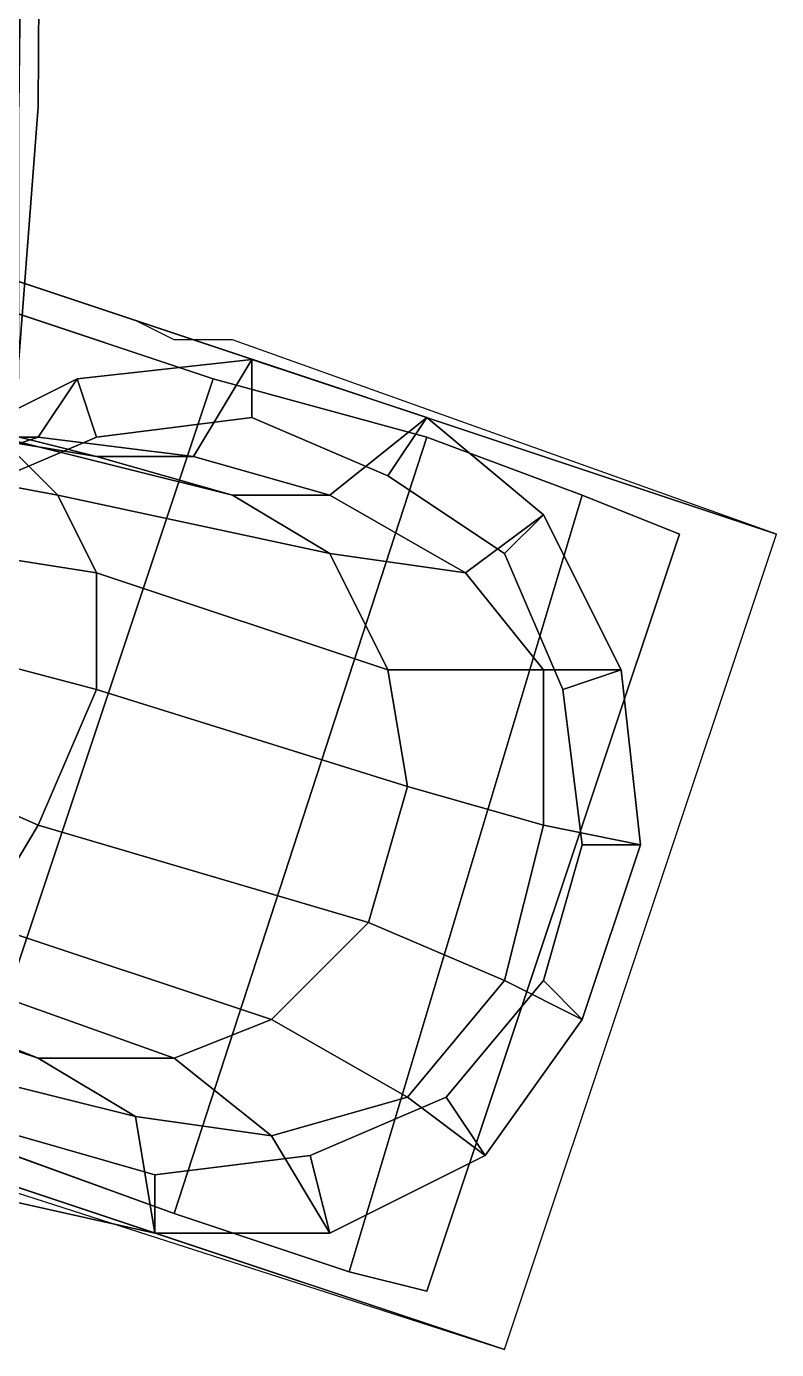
# Model space of a CAD drawing. Extents: x -12.9 to 12.8, y -13.3 to 11.1.
# Drawn here: x 11.546 to 12.753, y -4.769 to -2.64 of the extents above; entities that cross this region are included whole.
import ezdxf

# ---------------------------------------------------------------- set-up
doc = ezdxf.new("R2010")
doc.units = 0
doc.layers.add('SEAT', color=5, linetype='Continuous')

msp = doc.modelspace()

# ---------------------------------------------------------------- linework, layer by layer
at = {"layer": 'SEAT'}
for points, invisible_edges in [([(11.4089, -2.7382, 23.7761), (11.4714, 2.1681, 22.8073), (11.5651, 2.1368, 22.7448), (11.5026, -2.7382, 23.6823)], 10), ([(11.5651, 2.1368, 22.7448), (11.5026, -2.7382, 23.6823), (11.5651, -2.7694, 23.5886), (11.5964, 2.1368, 22.6511)], 10), ([(11.5964, 2.1368, 22.6511), (11.5651, -2.7694, 23.5886), (11.5339, -2.7694, 23.5261), (11.5964, 2.1056, 22.5573)], 10), ([(11.5964, 2.1056, 22.5573), (11.5339, -2.7694, 23.5261), (11.4401, -2.8007, 23.4011), (11.4714, 2.1056, 22.4636)], 10), ([(11.5026, -2.7382, 23.6823), (11.5026, -3.1444, 23.8073), (11.5339, -3.1757, 23.7136), (11.5651, -2.7694, 23.5886)], 10), ([(11.5651, -2.7694, 23.5886), (11.5339, -3.1757, 23.7136), (11.5339, -3.2069, 23.6511), (11.5339, -2.7694, 23.5261)], 10), ([(11.8776, -3.1444, 0.8568), (11.4401, -3.0194, 0.9506), (11.4401, -3.0194, 2.1381), (12.7526, -3.4569, 2.1381)], 1), ([(11.4401, -3.0194, 0.9506), (11.8776, -3.1444, 0.8568), (11.7839, -3.1444, 0.7943), (11.4714, -3.0194, 0.8568)], 5), ([(11.4714, -3.0194, 0.8568), (11.7839, -3.1444, 0.7943), (11.7214, -3.1132, 0.7631), (11.5339, -3.0507, 0.7943)], 5), ([(11.5339, -3.0507, 0.7943), (11.7214, -3.1132, 0.7631), (11.7214, -3.1132, 0.7631), (11.6276, -3.0819, 0.7631)], 1), ([(11.8464, -3.2069, 2.0131), (11.8464, -3.2069, 0.0131), (11.4714, -3.0819, 0.0131), (11.4714, -3.0819, 2.0131)], 5), ([(12.1901, -3.3007, 1.8568), (12.1901, -3.3007, 0.1693), (11.8464, -3.2069, 0.0131), (11.8464, -3.2069, 2.0131)], 5), ([(12.4401, -3.3944, 1.5756), (12.4401, -3.3944, 0.4506), (12.1901, -3.3007, 0.1693), (12.1901, -3.3007, 1.8568)], 5), ([(12.5964, -3.4569, 0.8256), (12.4401, -3.3944, 0.4506), (12.4401, -3.3944, 1.5756), (12.5964, -3.4569, 1.2006)], 2), ([(11.0026, -4.3319, 0.9506), (11.4401, -4.4882, 0.8568), (12.3151, -4.7694, 2.1381), (11.0026, -4.3319, 2.1381)], 1), ([(11.7839, -4.5507, 0.1693), (11.7839, -4.5507, 1.8568), (11.4401, -4.4257, 2.0131), (11.4401, -4.4257, 0.0131)], 5), ([(12.0651, -4.6444, 0.4506), (12.0651, -4.6444, 1.5756), (11.7839, -4.5507, 1.8568), (11.7839, -4.5507, 0.1693)], 5), ([(12.0651, -4.6444, 1.5756), (12.0651, -4.6444, 0.4506), (12.1901, -4.6757, 0.8256), (12.1901, -4.6757, 1.2006)], 1)]:
    msp.add_3dface(points, dxfattribs=dict(at, invisible_edges=invisible_edges))
for points in [[(11.0026, -4.3319, 2.1381), (12.3151, -4.7694, 2.1381), (12.7526, -3.4569, 2.1381), (11.4401, -3.0194, 2.1381)], [(11.8464, -3.2069, 0.0131), (11.4401, -4.4257, 0.0131), (11.0651, -4.3007, 0.0131), (11.4714, -3.0819, 0.0131)], [(11.4714, -3.0819, 2.0131), (11.0651, -4.3007, 2.0131), (11.4401, -4.4257, 2.0131), (11.8464, -3.2069, 2.0131)], [(11.6276, -3.2069, 2.5443), (11.5651, -3.3007, 3.4193), (11.8151, -3.3319, 3.4193), (11.9089, -3.1757, 2.5443)], [(11.9089, -3.1757, 2.5443), (11.9089, -3.2694, 2.2318), (11.6589, -3.3007, 2.2318), (11.6276, -3.2069, 2.5443)], [(11.9089, -3.1757, 2.5443), (11.8151, -3.3319, 3.4193), (12.0339, -3.3944, 3.4193), (12.1901, -3.2694, 2.5443)], [(12.1901, -3.2694, 2.5443), (12.1276, -3.3632, 2.2318), (11.9089, -3.2694, 2.2318), (11.9089, -3.1757, 2.5443)], [(11.3776, -3.3319, 2.5443), (11.3776, -3.3632, 3.4193), (11.5651, -3.3007, 3.4193), (11.6276, -3.2069, 2.5443)], [(11.6276, -3.2069, 2.5443), (11.6589, -3.3007, 2.2318), (11.4401, -3.3944, 2.2318), (11.3776, -3.3319, 2.5443)], [(11.8464, -3.2069, 2.0131), (11.4401, -4.4257, 2.0131), (11.7839, -4.5507, 1.8568), (12.1901, -3.3007, 1.8568)], [(12.1901, -3.3007, 0.1693), (11.7839, -4.5507, 0.1693), (11.4401, -4.4257, 0.0131), (11.8464, -3.2069, 0.0131)], [(11.0964, -3.3007, 4.6381), (11.5964, -3.3944, 4.5131), (11.5026, -3.3007, 4.3256), (11.0651, -3.2694, 4.4193)], [(11.4089, -3.2694, 4.1068), (11.6589, -3.3319, 3.8568), (11.4714, -3.3007, 3.7318), (11.2839, -3.2694, 3.9193)], [(11.5026, -3.3007, 4.3256), (11.8776, -3.3944, 3.9818), (11.6589, -3.3319, 3.8568), (11.4089, -3.2694, 4.1068)], [(11.6589, -3.3007, 2.1381), (11.6589, -3.3007, 2.2631), (11.9089, -3.2694, 2.2631), (11.9089, -3.2694, 2.1381)], [(11.9089, -3.2694, 2.1381), (11.9089, -3.2694, 2.2631), (12.1276, -3.3632, 2.2631), (12.1276, -3.3632, 2.1381)], [(12.1901, -3.2694, 2.5443), (12.0339, -3.3944, 3.4193), (12.2526, -3.5194, 3.4193), (12.3776, -3.4257, 2.5443)], [(12.3776, -3.4257, 2.5443), (12.3151, -3.4882, 2.2318), (12.1276, -3.3632, 2.2318), (12.1901, -3.2694, 2.5443)], [(11.0651, -3.4257, 4.8256), (11.6589, -3.5194, 4.6693), (11.5964, -3.3944, 4.5131), (11.0964, -3.3007, 4.6381)], [(11.3776, -3.3632, 3.4193), (11.2839, -3.3944, 3.6381), (11.4714, -3.3007, 3.7318), (11.5651, -3.3007, 3.4193)], [(11.4401, -3.3944, 2.1381), (11.4401, -3.3944, 2.2631), (11.6589, -3.3007, 2.2631), (11.6589, -3.3007, 2.1381)], [(11.5651, -3.3007, 3.4193), (11.4714, -3.3007, 3.7318), (11.6589, -3.3319, 3.8568), (11.8151, -3.3319, 3.4193)], [(11.5964, -3.3944, 4.5131), (12.0339, -3.4882, 4.1068), (11.8776, -3.3944, 3.9818), (11.5026, -3.3007, 4.3256)], [(12.1901, -3.3007, 1.8568), (11.7839, -4.5507, 1.8568), (12.0651, -4.6444, 1.5756), (12.4401, -3.3944, 1.5756)], [(12.4401, -3.3944, 0.4506), (12.0651, -4.6444, 0.4506), (11.7839, -4.5507, 0.1693), (12.1901, -3.3007, 0.1693)], [(11.8151, -3.3319, 3.4193), (11.6589, -3.3319, 3.8568), (11.8776, -3.3944, 3.9818), (12.0339, -3.3944, 3.4193)], [(12.1276, -3.3632, 2.1381), (12.1276, -3.3632, 2.2631), (12.3151, -3.4882, 2.2631), (12.3151, -3.4882, 2.1381)], [(11.6589, -3.5194, 4.6693), (12.1276, -3.6757, 4.2006), (12.0339, -3.4882, 4.1068), (11.5964, -3.3944, 4.5131)], [(12.0339, -3.3944, 3.4193), (11.8776, -3.3944, 3.9818), (12.0339, -3.4882, 4.1068), (12.2526, -3.5194, 3.4193)], [(12.4401, -3.3944, 1.5756), (12.0651, -4.6444, 1.5756), (12.1901, -4.6757, 1.2006), (12.5964, -3.4569, 1.2006)], [(12.5964, -3.4569, 0.8256), (12.1901, -4.6757, 0.8256), (12.0651, -4.6444, 0.4506), (12.4401, -3.3944, 0.4506)], [(11.0651, -3.5507, 4.8881), (11.6589, -3.7069, 4.7318), (11.6589, -3.5194, 4.6693), (11.0651, -3.4257, 4.8256)], [(12.3776, -3.4257, 2.5443), (12.2526, -3.5194, 3.4193), (12.3776, -3.6757, 3.4193), (12.5026, -3.6757, 2.5443)], [(12.5026, -3.6757, 2.5443), (12.4089, -3.7069, 2.2318), (12.3151, -3.4882, 2.2318), (12.3776, -3.4257, 2.5443)], [(12.5964, -3.4569, 1.2006), (12.1901, -4.6757, 1.2006), (12.1901, -4.6757, 0.8256), (12.5964, -3.4569, 0.8256)], [(12.2526, -3.5194, 3.4193), (12.0339, -3.4882, 4.1068), (12.1276, -3.6757, 4.2006), (12.3776, -3.6757, 3.4193)], [(12.3151, -3.4882, 2.1381), (12.3151, -3.4882, 2.2631), (12.4089, -3.7069, 2.2631), (12.4089, -3.7069, 2.1381)], [(11.6589, -3.7069, 4.7318), (12.1589, -3.8632, 4.2631), (12.1276, -3.6757, 4.2006), (11.6589, -3.5194, 4.6693)], [(11.0026, -3.6757, 4.8881), (11.5651, -3.9257, 4.7318), (11.6589, -3.7069, 4.7318), (11.0651, -3.5507, 4.8881)], [(10.9714, -3.8007, 4.8256), (11.4714, -4.0819, 4.6693), (11.5651, -3.9257, 4.7318), (11.0026, -3.6757, 4.8881)], [(12.3776, -3.6757, 3.4193), (12.1276, -3.6757, 4.2006), (12.1589, -3.8632, 4.2631), (12.3776, -3.9257, 3.4193)], [(12.5026, -3.6757, 2.5443), (12.3776, -3.6757, 3.4193), (12.3776, -3.9257, 3.4193), (12.5339, -3.9569, 2.5443)], [(12.5339, -3.9569, 2.5443), (12.4401, -3.9569, 2.2318), (12.4089, -3.7069, 2.2318), (12.5026, -3.6757, 2.5443)], [(11.5651, -3.9257, 4.7318), (12.0964, -4.0819, 4.2631), (12.1589, -3.8632, 4.2631), (11.6589, -3.7069, 4.7318)], [(12.4089, -3.7069, 2.1381), (12.4089, -3.7069, 2.2631), (12.4401, -3.9569, 2.2631), (12.4401, -3.9569, 2.1381)], [(12.3776, -3.9257, 3.4193), (12.1589, -3.8632, 4.2631), (12.0964, -4.0819, 4.2631), (12.3151, -4.1757, 3.4193)], [(11.4714, -4.0819, 4.6693), (11.9401, -4.2382, 4.2006), (12.0964, -4.0819, 4.2631), (11.5651, -3.9257, 4.7318)], [(12.5339, -3.9569, 2.5443), (12.3776, -3.9257, 3.4193), (12.3151, -4.1757, 3.4193), (12.4401, -4.2382, 2.5443)], [(12.4401, -4.2382, 2.5443), (12.3776, -4.1757, 2.2318), (12.4401, -3.9569, 2.2318), (12.5339, -3.9569, 2.5443)], [(12.4401, -3.9569, 2.1381), (12.4401, -3.9569, 2.2631), (12.3776, -4.1757, 2.2631), (12.3776, -4.1757, 2.1381)], [(11.3464, -4.1444, 4.5131), (11.7839, -4.3007, 4.1068), (11.9401, -4.2382, 4.2006), (11.4714, -4.0819, 4.6693)], [(12.3151, -4.1757, 3.4193), (12.0964, -4.0819, 4.2631), (11.9401, -4.2382, 4.2006), (12.1589, -4.3632, 3.4193)], [(11.1276, -4.1132, 4.1068), (11.3776, -4.2382, 3.8568), (11.5651, -4.3007, 3.9818), (11.2526, -4.1757, 4.3256)], [(11.2526, -4.1757, 4.3256), (11.5651, -4.3007, 3.9818), (11.7839, -4.3007, 4.1068), (11.3464, -4.1444, 4.5131)], [(12.4401, -4.2382, 2.5443), (12.3151, -4.1757, 3.4193), (12.1589, -4.3632, 3.4193), (12.2839, -4.4569, 2.5443)], [(12.2839, -4.4569, 2.5443), (12.2214, -4.3632, 2.2318), (12.3776, -4.1757, 2.2318), (12.4401, -4.2382, 2.5443)], [(12.3776, -4.1757, 2.1381), (12.3776, -4.1757, 2.2631), (12.2214, -4.3632, 2.2631), (12.2214, -4.3632, 2.1381)], [(11.7214, -4.3944, 3.4193), (11.5651, -4.3007, 3.9818), (11.3776, -4.2382, 3.8568), (11.4714, -4.3319, 3.4193)], [(12.1589, -4.3632, 3.4193), (11.9401, -4.2382, 4.2006), (11.7839, -4.3007, 4.1068), (11.9401, -4.4257, 3.4193)], [(11.9401, -4.4257, 3.4193), (11.7839, -4.3007, 4.1068), (11.5651, -4.3007, 3.9818), (11.7214, -4.3944, 3.4193)], [(11.7526, -4.5819, 2.5443), (11.7214, -4.3944, 3.4193), (11.4714, -4.3319, 3.4193), (11.4714, -4.5194, 2.5443)], [(12.2839, -4.4569, 2.5443), (12.1589, -4.3632, 3.4193), (11.9401, -4.4257, 3.4193), (12.0339, -4.5819, 2.5443)], [(12.0339, -4.5819, 2.5443), (12.0026, -4.4569, 2.2318), (12.2214, -4.3632, 2.2318), (12.2839, -4.4569, 2.5443)], [(12.2214, -4.3632, 2.1381), (12.2214, -4.3632, 2.2631), (12.0026, -4.4569, 2.2631), (12.0026, -4.4569, 2.1381)], [(12.0339, -4.5819, 2.5443), (11.9401, -4.4257, 3.4193), (11.7214, -4.3944, 3.4193), (11.7526, -4.5819, 2.5443)], [(11.4714, -4.5194, 2.5443), (11.5339, -4.4257, 2.2318), (11.7526, -4.4882, 2.2318), (11.7526, -4.5819, 2.5443)], [(11.7526, -4.4882, 2.1381), (11.7526, -4.4882, 2.2631), (11.5339, -4.4257, 2.2631), (11.5339, -4.4257, 2.1381)], [(11.7526, -4.5819, 2.5443), (11.7526, -4.4882, 2.2318), (12.0026, -4.4569, 2.2318), (12.0339, -4.5819, 2.5443)], [(12.0026, -4.4569, 2.1381), (12.0026, -4.4569, 2.2631), (11.7526, -4.4882, 2.2631), (11.7526, -4.4882, 2.1381)]]:
    msp.add_3dface(points, dxfattribs=at)

doc.saveas('drawing.dxf')
